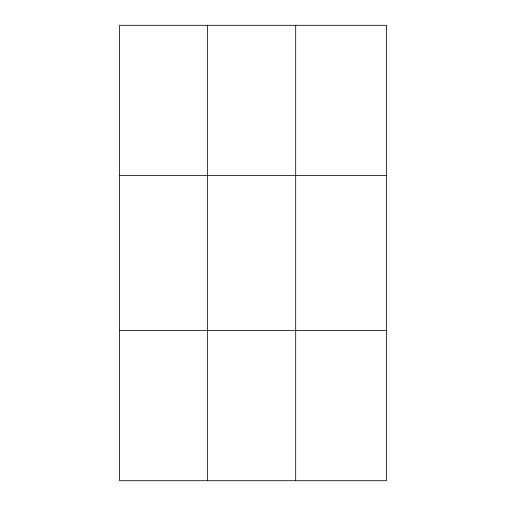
<?xml version="1.0" encoding="UTF-8"?>
<svg xmlns="http://www.w3.org/2000/svg" width="506" height="506" viewBox="0 0 506 506"><rect width="100%" height="100%" fill="white"/><g stroke="black" fill="none" stroke-linecap="round" stroke-linejoin="round"><path stroke-width="0.76" d="M207.631 25.3L207.631 480.7M295.7 25.3L295.7 480.7M119.568 175.582L386.432 175.582M119.568 330.418L386.432 330.418M386.432 25.3L386.432 480.7L119.568 480.7L119.568 25.3L386.432 25.3"/></g></svg>
